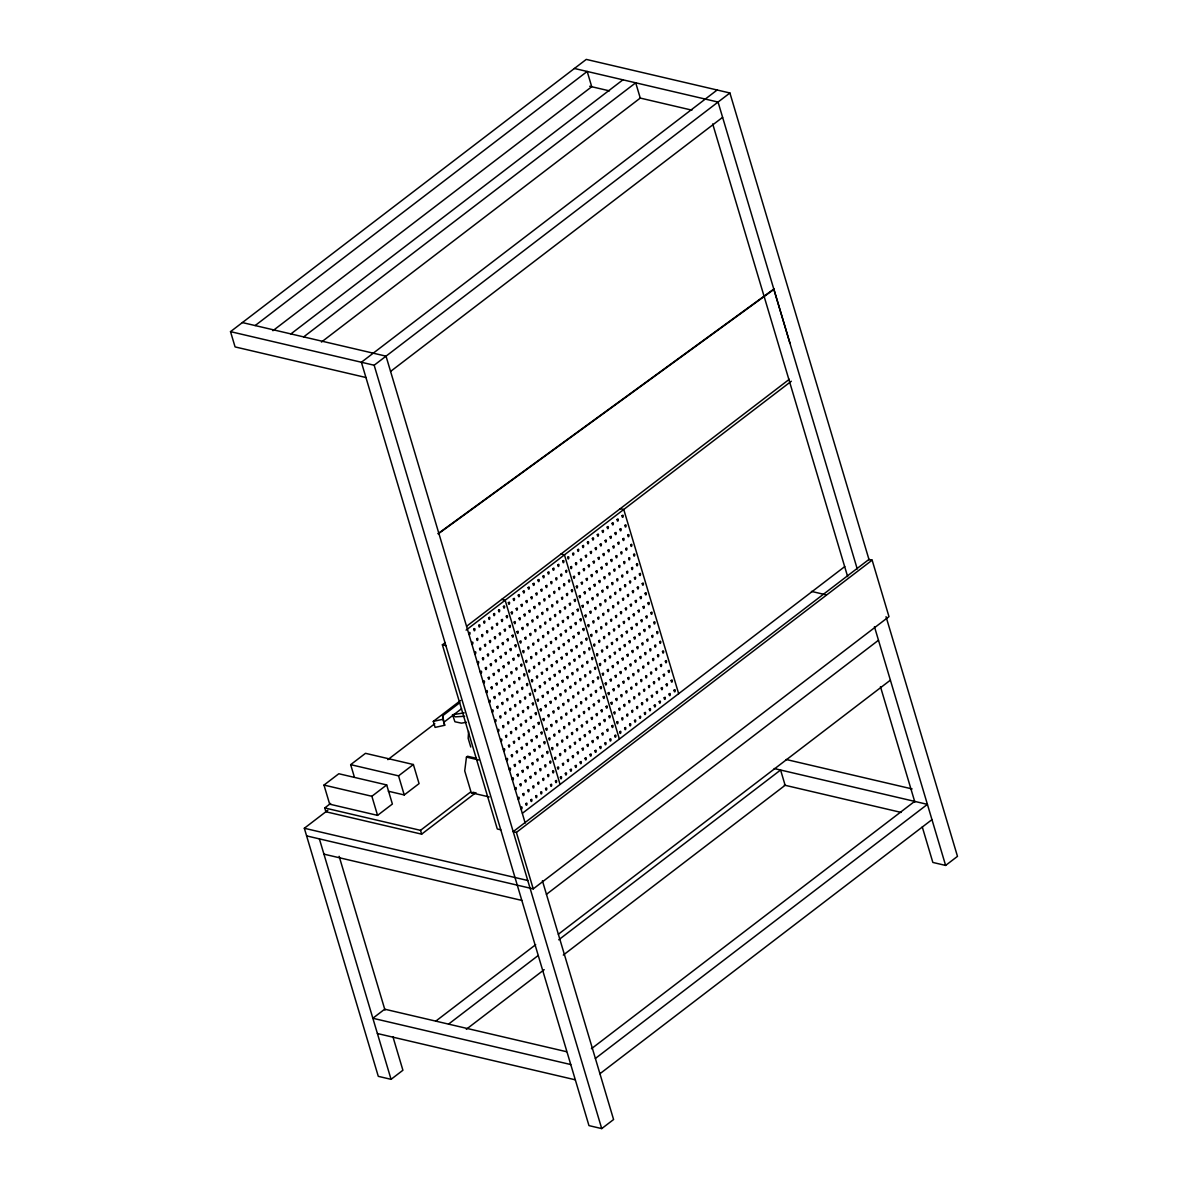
<?xml version="1.0" encoding="UTF-8"?>
<svg xmlns="http://www.w3.org/2000/svg" width="1188" height="1188" viewBox="0 0 1188 1188"><rect width="100%" height="100%" fill="white"/><g stroke="black" fill="none" stroke-linecap="round" stroke-linejoin="round"><path stroke-width="1.5" d="M468.621 731.452L468.161 738.312L470.76 747.044M476.403 758.315L467.567 756.251L466.453 757.098L464.731 770.908L471.25 792.752L489.189 796.94M365.949 377.517L235.076 346.911L230.517 331.645L586.278 59.4L729.907 92.991L869.096 559.89M255.153 325.557L587.184 71.458L591.728 86.724L272.913 330.709M290.897 333.917L622.928 79.819M303.668 336.902L635.699 82.804L640.258 98.069L321.443 342.055M717.136 90.006L361.39 362.251L588.966 1125.615L601.722 1128.6L613.587 1119.527L542.411 880.768M230.517 331.645L374.161 365.236L729.907 92.991M390.57 371.428L722.601 117.33M500.772 829.818L497.297 829.001L442.382 644.802L445.277 642.589M466.973 625.987L789.307 379.299M466.112 630.115L791.327 381.244M323.982 785.075L338.818 773.744L386.694 784.941L392.382 804.024L377.561 815.369L329.685 804.172L323.982 785.075L371.874 796.272L386.694 784.941M354.291 776.804L350.668 764.656L365.488 753.326L413.379 764.523L419.067 783.605L404.247 794.95L388.283 791.208M459.741 702.732L442.619 715.829L444.683 725.289L435.09 727.398L433.308 721.398L460.632 700.475M475.943 792.589L421.651 834.154L325.883 811.76L324.755 807.944L330.62 803.444M387.852 759.652L434.823 723.7M392.901 1036.664L402.91 1070.254L391.06 1079.328L378.289 1076.343L304.336 828.259L327.843 810.246M444.416 721.829L461.523 708.746M350.668 764.656L398.544 775.853L413.379 764.523M324.755 807.944L420.507 830.338L470.403 792.144M471.25 792.752L473.923 792.262M522.468 813.216L844.772 566.572M872.14 560.157L868.963 559.414L513.201 831.645L516.394 832.402L872.14 560.157L888.98 616.646L533.234 888.891L306.608 835.892M546.45 894.326L878.481 640.243M435.788 1021.131L535.684 944.683M558.36 934.243L890.391 680.16M448.544 1024.115L538.164 955.538M558.731 939.797L780.59 770.017L785.134 785.283L563.29 955.063M466.32 1029.268L544.193 969.675M591.431 1048.722L914.641 801.38M595.381 1058.463L927.412 804.365L774.205 768.532M599.94 1073.729L931.971 819.631M922.274 826.937L932.847 862.443L945.618 865.428L957.483 856.355L886.04 616.691M438.001 533.65L773.804 289.085L789.99 343.377M438.387 533.754L774.205 289.189M466.468 722.289L461.434 723.15L454.915 721.755L452.539 714.745L464.196 712.874M433.308 721.398L442.886 719.275L442.619 715.829M464.671 716.275L455.256 716.839L452.539 714.745M574.413 68.473L718.057 102.064L857.246 568.963M589.723 86.264L609.444 90.867M639.916 97.995L691.906 110.157M242.382 322.572L386.026 356.162L525.2 823.061M620.255 508.672L623.745 509.489L678.66 693.688M811.449 591.401L825.853 594.772M560.959 554.054L564.449 554.87L619.364 739.07M501.678 599.42L505.152 600.237L560.068 784.436M442.382 644.802L445.871 645.604M786.174 759.488L912.117 788.936M784.258 785.09L901.202 812.429M466.453 757.098L478.764 759.978M304.336 828.259L527.769 880.501M323.923 854.142L521.829 900.415M566.424 1051.677L384.704 1009.191L372.854 1018.265L570.76 1064.552M377.398 1033.53L575.304 1079.818M874.442 626.67L945.618 865.428M712.696 123.938L847.653 576.626M880.457 686.694L914.864 802.093M516.394 832.402L533.234 888.891M374.161 365.236L601.722 1128.6M442.886 719.275L444.683 725.289M420.507 830.338L421.651 834.154M398.544 775.853L404.247 794.95M371.874 796.272L377.561 815.369M339.144 856.325L385.001 1010.142M319.379 838.877L391.06 1079.328M468.859 632.922C469.483 637.808 471.191 630.397 468.859 632.922M471.74 642.619C472.364 647.49 474.086 640.094 471.74 642.619M473.789 629.135C474.413 634.021 476.136 626.625 473.789 629.135M474.636 652.316C475.259 657.187 476.967 649.791 474.636 652.316M476.685 638.832C477.309 643.718 479.031 636.322 476.685 638.832M478.734 625.363C479.358 630.234 481.081 622.839 478.734 625.363M477.517 661.998C478.155 666.884 479.863 659.489 477.517 661.998M479.581 648.529C480.204 653.415 481.912 646.005 479.581 648.529M481.63 635.045C482.254 639.931 483.962 632.536 481.63 635.045M483.679 621.576C484.303 626.462 486.011 619.052 483.679 621.576M480.412 671.695C481.036 676.581 482.759 669.186 480.412 671.695M482.462 658.226C483.085 663.112 484.808 655.702 482.462 658.226M484.511 644.742C485.135 649.628 486.857 642.233 484.511 644.742M486.56 631.274C487.199 636.159 488.907 628.749 486.56 631.274M483.308 681.392C483.932 686.278 485.64 678.883 483.308 681.392M488.624 617.79C489.248 622.675 490.956 615.28 488.624 617.79M485.357 667.923C485.981 672.794 487.689 665.399 485.357 667.923M487.407 654.44C488.03 659.325 489.753 651.93 487.407 654.44M489.456 640.971C490.08 645.841 491.802 638.446 489.456 640.971M486.189 691.089C486.813 695.975 488.535 688.565 486.189 691.089M491.505 627.487C492.129 632.372 493.852 624.977 491.505 627.487M488.238 677.606C488.877 682.491 490.585 675.096 488.238 677.606M493.555 614.018C494.178 618.903 495.901 611.493 493.555 614.018M490.302 664.137C490.926 669.022 492.634 661.612 490.302 664.137M492.352 650.668C492.975 655.538 494.683 648.143 492.352 650.668M489.085 700.786C489.708 705.672 491.431 698.262 489.085 700.786M494.401 637.184C495.025 642.069 496.733 634.674 494.401 637.184M491.134 687.303C491.758 692.188 493.48 684.793 491.134 687.303M496.45 623.715C497.074 628.586 498.782 621.19 496.45 623.715M493.183 673.834C493.807 678.719 495.53 671.309 493.183 673.834M498.5 610.231C499.123 615.117 500.846 607.721 498.5 610.231M495.233 660.35C495.856 665.235 497.579 657.84 495.233 660.35M491.981 710.483C492.604 715.354 494.312 707.959 491.981 710.483M497.282 646.881C497.906 651.767 499.628 644.356 497.282 646.881M494.03 697C494.654 701.885 496.361 694.49 494.03 697M499.331 633.397C499.97 638.283 501.678 630.887 499.331 633.397M496.079 683.531C496.703 688.401 498.411 681.006 496.079 683.531M501.395 619.928C502.019 624.814 503.727 617.404 501.395 619.928M498.128 670.047C498.752 674.933 500.475 667.537 498.128 670.047M494.861 720.166C495.485 725.051 497.208 717.656 494.861 720.166M503.445 606.459C504.068 611.33 505.776 603.935 503.445 606.459M500.178 656.578C500.801 661.464 502.524 654.053 500.178 656.578M496.911 706.697C497.534 711.582 499.257 704.172 496.911 706.697M502.227 643.094C502.851 647.98 504.573 640.584 502.227 643.094M498.96 693.228C499.599 698.099 501.306 690.703 498.96 693.228M504.276 629.625C504.9 634.511 506.623 627.101 504.276 629.625M501.024 679.744C501.648 684.63 503.356 677.234 501.024 679.744M497.757 729.863C498.381 734.748 500.089 727.353 497.757 729.863M506.326 616.141C506.905 621.012 508.746 613.661 506.326 616.141M503.073 666.275C503.697 671.146 505.405 663.75 503.073 666.275M499.806 716.394C500.43 721.279 502.153 713.869 499.806 716.394M508.375 602.672C508.939 607.514 510.825 600.222 508.375 602.672M505.123 652.791C505.746 657.677 507.454 650.282 505.123 652.791M501.856 702.91C502.479 707.796 504.202 700.4 501.856 702.91M507.172 639.322C507.796 644.193 509.504 636.798 507.172 639.322M503.905 689.441C504.529 694.327 506.251 686.916 503.905 689.441M500.638 739.56C501.277 744.445 502.984 737.05 500.638 739.56M509.221 625.838C509.845 630.724 511.568 623.329 509.221 625.838M505.954 675.957C506.578 680.843 508.301 673.447 505.954 675.957M502.702 726.091C503.326 730.962 505.034 723.566 502.702 726.091M511.271 612.369C511.894 617.24 513.617 609.845 511.271 612.369M508.004 662.488C508.568 667.329 510.454 660.038 508.004 662.488M504.752 712.607C505.375 717.493 507.083 710.097 504.752 712.607M513.32 598.886C513.944 603.771 515.666 596.376 513.32 598.886M510.053 649.019C510.692 653.89 512.399 646.495 510.053 649.019M506.801 699.138C507.425 704.024 509.132 696.614 506.801 699.138M503.534 749.257C504.158 754.142 505.88 746.732 503.534 749.257M512.117 635.535C512.741 640.421 514.449 633.026 512.117 635.535M508.85 685.654C509.474 690.54 511.182 683.145 508.85 685.654M505.583 735.788C506.207 740.659 507.929 733.263 505.583 735.788M514.166 622.067C514.79 626.937 516.498 619.542 514.166 622.067M510.899 672.185C511.523 677.071 513.246 669.661 510.899 672.185M507.632 722.304C508.182 727.145 510.083 719.854 507.632 722.304M516.216 608.583C516.839 613.468 518.547 606.073 516.216 608.583M512.949 658.701C513.572 663.587 515.295 656.192 512.949 658.701M509.682 708.835C510.305 713.706 512.028 706.311 509.682 708.835M506.43 758.954C507.053 763.839 508.761 756.429 506.43 758.954M518.265 595.114C518.889 599.985 520.596 592.589 518.265 595.114M514.998 645.233C515.622 650.118 517.344 642.708 514.998 645.233M511.731 695.351C512.37 700.237 514.077 692.842 511.731 695.351M508.479 745.47C509.103 750.356 510.81 742.96 508.479 745.47M517.047 631.749C517.671 636.634 519.394 629.239 517.047 631.749M513.795 681.882C514.419 686.753 516.127 679.358 513.795 681.882M510.528 732.001C511.152 736.887 512.874 729.477 510.528 732.001M519.097 618.28C519.72 623.165 521.443 615.755 519.097 618.28M515.844 668.399C516.468 673.284 518.176 665.889 515.844 668.399M512.577 718.517C513.201 723.403 514.924 716.008 512.577 718.517M509.31 768.651C509.86 773.492 511.761 766.186 509.31 768.651M521.146 604.811C521.784 609.682 523.492 602.286 521.146 604.811M517.894 654.93C518.517 659.8 520.225 652.405 517.894 654.93M514.627 705.048C515.25 709.934 516.973 702.524 514.627 705.048M511.36 755.167C511.998 760.053 513.706 752.657 511.36 755.167M523.21 591.327C523.834 596.213 525.542 588.817 523.21 591.327M519.943 641.446C520.567 646.331 522.289 638.936 519.943 641.446M516.676 691.579C517.3 696.45 519.022 689.055 516.676 691.579M513.424 741.698C514.048 746.584 515.755 739.174 513.424 741.698M521.992 627.977C522.616 632.862 524.339 625.452 521.992 627.977M518.725 678.096C519.349 682.981 521.072 675.586 518.725 678.096M515.473 728.214C516.097 733.1 517.805 725.705 515.473 728.214M512.206 778.348C512.83 783.219 514.553 775.823 512.206 778.348M524.042 614.493C524.665 619.379 526.388 611.983 524.042 614.493M520.775 664.627C521.413 669.497 523.121 662.102 520.775 664.627M517.523 714.745C518.146 719.631 519.854 712.221 517.523 714.745M514.256 764.864C514.879 769.75 516.602 762.354 514.256 764.864M526.091 601.024C526.715 605.91 528.437 598.5 526.091 601.024M522.839 651.143C523.463 656.028 525.17 648.633 522.839 651.143M519.572 701.262C520.196 706.147 521.903 698.752 519.572 701.262M516.305 751.395C516.929 756.266 518.651 748.871 516.305 751.395M528.14 587.54C528.764 592.426 530.487 585.031 528.14 587.54M524.888 637.674C525.452 642.53 527.309 635.179 524.888 637.674M521.621 687.793C522.245 692.678 523.967 685.268 521.621 687.793M518.354 737.911C518.978 742.797 520.7 735.402 518.354 737.911M515.102 788.03C515.726 792.916 517.433 785.52 515.102 788.03M526.937 624.19C527.561 629.076 529.269 621.68 526.937 624.19M523.67 674.309C524.294 679.194 526.017 671.799 523.67 674.309M520.403 724.442C521.027 729.313 522.75 721.918 520.403 724.442M517.151 774.561C517.775 779.447 519.483 772.037 517.151 774.561M528.987 610.721C529.536 615.562 531.437 608.256 528.987 610.721M525.72 660.84C526.343 665.726 528.066 658.315 525.72 660.84M522.453 710.959C523.091 715.844 524.799 708.449 522.453 710.959M519.201 761.077C519.824 765.963 521.532 758.568 519.201 761.077M531.036 597.237C531.66 602.123 533.382 594.728 531.036 597.237M527.769 647.371C528.393 652.242 530.115 644.846 527.769 647.371M524.517 697.49C525.141 702.36 526.848 694.965 524.517 697.49M521.25 747.608C521.874 752.494 523.581 745.084 521.25 747.608M533.085 583.768C533.709 588.654 535.432 581.244 533.085 583.768M517.983 797.727C518.607 802.613 520.329 795.218 517.983 797.727M529.818 633.887C530.442 638.773 532.165 631.377 529.818 633.887M526.566 684.006C527.19 688.892 528.898 681.496 526.566 684.006M523.299 734.139C523.923 739.01 525.645 731.615 523.299 734.139M520.032 784.258C520.656 789.144 522.378 781.734 520.032 784.258M531.868 620.418C532.506 625.289 534.214 617.894 531.868 620.418M528.615 670.537C529.239 675.423 530.947 668.012 528.615 670.537M525.348 720.656C525.972 725.541 527.695 718.146 525.348 720.656M522.081 770.774C522.705 775.66 524.428 768.265 522.081 770.774M533.932 606.934C534.555 611.82 536.263 604.425 533.932 606.934M530.665 657.053C531.214 661.909 533.115 654.603 530.665 657.053M527.398 707.187C528.021 712.058 529.744 704.662 527.398 707.187M524.131 757.305C524.769 762.191 526.477 754.781 524.131 757.305M535.981 593.465C536.605 598.336 538.312 590.941 535.981 593.465M520.879 807.424C521.502 812.31 523.21 804.915 520.879 807.424M532.714 643.584C533.308 648.425 535.105 641.149 532.714 643.584M529.447 693.703C530.071 698.589 531.793 691.193 529.447 693.703M526.195 743.822C526.819 748.707 528.526 741.312 526.195 743.822M522.928 793.955C523.552 798.826 525.274 791.431 522.928 793.955M538.03 579.982C538.654 584.867 540.362 577.472 538.03 579.982M534.763 630.1C535.387 634.986 537.11 627.591 534.763 630.1M531.496 680.234C532.12 685.105 533.843 677.709 531.496 680.234M528.244 730.353C528.868 735.238 530.576 727.828 528.244 730.353M524.977 780.471C525.601 785.357 527.324 777.962 524.977 780.471M536.813 616.631C537.436 621.517 539.159 614.107 536.813 616.631M533.546 666.75C534.184 671.636 535.892 664.241 533.546 666.75M530.294 716.869C530.843 721.725 532.744 714.419 530.294 716.869M527.027 767.003C527.65 771.873 529.373 764.478 527.027 767.003M538.862 603.148C539.486 608.033 541.208 600.638 538.862 603.148M535.61 653.281C536.234 658.152 537.941 650.757 535.61 653.281M532.343 703.4C532.966 708.286 534.689 700.875 532.343 703.4M529.076 753.519C529.7 758.404 531.422 751.009 529.076 753.519M540.911 589.679C541.55 594.564 543.258 587.154 540.911 589.679M525.824 803.637C526.447 808.523 528.155 801.128 525.824 803.637M537.659 639.797C538.283 644.683 539.991 637.288 537.659 639.797M534.392 689.916C535.016 694.802 536.738 687.407 534.392 689.916M531.125 740.05C531.749 744.921 533.471 737.525 531.125 740.05M542.961 576.21C543.599 581.081 545.307 573.685 542.961 576.21M527.873 790.169C528.422 795.01 530.308 787.718 527.873 790.169M539.708 626.328C540.332 631.214 542.04 623.804 539.708 626.328M536.441 676.447C537.065 681.333 538.788 673.923 536.441 676.447M533.174 726.566C533.813 731.452 535.521 724.056 533.174 726.566M529.922 776.7C530.472 781.541 532.373 774.234 529.922 776.7M541.758 612.845C542.381 617.73 544.104 610.335 541.758 612.845M538.491 662.978C539.114 667.849 540.837 660.454 538.491 662.978M535.239 713.097C535.862 717.983 537.57 710.572 535.239 713.097M531.972 763.216C532.595 768.101 534.303 760.706 531.972 763.216M543.807 599.376C544.431 604.261 546.153 596.851 543.807 599.376M540.54 649.494C541.164 654.38 542.886 646.985 540.54 649.494M537.288 699.613C537.912 704.499 539.619 697.104 537.288 699.613M534.021 749.747C534.645 754.618 536.367 747.222 534.021 749.747M545.856 585.892C546.48 590.778 548.203 583.382 545.856 585.892M530.754 799.866C531.378 804.751 533.1 797.341 530.754 799.866M542.589 636.026C543.228 640.896 544.936 633.501 542.589 636.026M539.337 686.144C539.961 691.03 541.669 683.62 539.337 686.144M536.07 736.263C536.694 741.149 538.416 733.753 536.07 736.263M547.906 572.423C548.529 577.309 550.252 569.898 547.906 572.423M532.803 786.382C533.427 791.267 535.149 783.872 532.803 786.382M544.653 622.542C545.277 627.427 546.985 620.032 544.653 622.542M541.386 672.66C542.01 677.546 543.718 670.151 541.386 672.66M538.119 722.794C538.743 727.665 540.466 720.27 538.119 722.794M534.852 772.913C535.491 777.798 537.199 770.388 534.852 772.913M546.703 609.073C547.326 613.944 549.034 606.548 546.703 609.073M543.436 659.192C544.059 664.077 545.782 656.667 543.436 659.192M540.169 709.31C540.792 714.196 542.515 706.801 540.169 709.31M536.917 759.429C537.54 764.315 539.248 756.919 536.917 759.429M548.752 595.589C549.376 600.475 551.084 593.079 548.752 595.589M545.485 645.708C546.109 650.593 547.831 643.198 545.485 645.708M542.218 695.841C542.842 700.712 544.564 693.317 542.218 695.841M538.966 745.96C539.59 750.846 541.297 743.436 538.966 745.96M535.699 796.079C536.323 800.964 538.045 793.569 535.699 796.079M550.801 582.12C551.425 587.006 553.133 579.596 550.801 582.12M547.534 632.239C548.158 637.124 549.881 629.714 547.534 632.239M544.267 682.358C544.906 687.243 546.614 679.848 544.267 682.358M541.015 732.476C541.639 737.362 543.347 729.967 541.015 732.476M552.851 568.636C553.474 573.522 555.197 566.127 552.851 568.636M537.748 782.61C538.372 787.481 540.095 780.085 537.748 782.61M549.584 618.77C550.207 623.641 551.93 616.245 549.584 618.77M546.332 668.889C546.955 673.774 548.663 666.364 546.332 668.889M543.065 719.007C543.688 723.893 545.396 716.483 543.065 719.007M539.798 769.126C540.421 774.012 542.144 766.616 539.798 769.126M551.633 605.286C552.197 610.127 554.083 602.836 551.633 605.286M548.381 655.405C549.005 660.29 550.712 652.895 548.381 655.405M545.114 705.538C545.738 710.409 547.46 703.014 545.114 705.538M541.847 755.657C542.471 760.543 544.193 753.133 541.847 755.657M553.682 591.817C554.321 596.688 556.029 589.293 553.682 591.817M550.43 641.936C551.054 646.821 552.762 639.411 550.43 641.936M547.163 692.055C547.727 696.925 549.584 689.56 547.163 692.055M543.896 742.173C544.52 747.059 546.242 739.664 543.896 742.173M555.746 578.333C556.37 583.219 558.078 575.824 555.746 578.333M540.644 792.307C541.208 797.163 543.065 789.812 540.644 792.307M552.479 628.452C553.103 633.338 554.826 625.942 552.479 628.452M549.212 678.586C549.762 683.427 551.663 676.121 549.212 678.586M545.945 728.704C546.584 733.59 548.292 726.18 545.945 728.704M557.796 564.864C558.419 569.735 560.127 562.34 557.796 564.864M542.693 778.823C543.317 783.709 545.025 776.313 542.693 778.823M554.529 614.983C555.152 619.869 556.875 612.459 554.529 614.983M551.262 665.102C551.811 669.943 553.712 662.652 551.262 665.102M548.01 715.221C548.633 720.106 550.341 712.711 548.01 715.221M544.743 765.354C545.366 770.225 547.089 762.83 544.743 765.354M556.578 601.499C557.202 606.385 558.924 598.99 556.578 601.499M553.311 651.633C553.95 656.504 555.657 649.108 553.311 651.633M550.059 701.752C550.683 706.637 552.39 699.227 550.059 701.752M546.792 751.87C547.416 756.756 549.138 749.361 546.792 751.87M558.627 588.03C559.251 592.916 560.974 585.506 558.627 588.03M555.36 638.149C555.999 643.035 557.707 635.639 555.36 638.149M552.108 688.268C552.732 693.153 554.44 685.758 552.108 688.268M548.841 738.401C549.391 743.243 551.291 735.936 548.841 738.401M560.677 574.561C561.3 579.432 563.023 572.037 560.677 574.561M545.574 788.52C546.213 793.406 547.92 785.996 545.574 788.52M557.424 624.68C558.048 629.566 559.756 622.156 557.424 624.68M554.157 674.799C554.781 679.685 556.504 672.274 554.157 674.799M550.89 724.918C551.514 729.803 553.237 722.408 550.89 724.918M547.638 775.036C548.262 779.922 549.97 772.527 547.638 775.036M562.726 561.078C563.364 565.963 565.072 558.568 562.726 561.078M559.474 611.196C560.097 616.082 561.805 608.687 559.474 611.196M556.207 661.33C556.83 666.201 558.553 658.805 556.207 661.33M552.94 711.449C553.563 716.334 555.286 708.924 552.94 711.449M549.688 761.567C550.311 766.453 552.019 759.043 549.688 761.567M561.523 597.727C562.147 602.613 563.855 595.203 561.523 597.727M558.256 647.846C558.88 652.732 560.602 645.336 558.256 647.846M554.989 697.965C555.628 702.851 557.335 695.455 554.989 697.965M551.737 748.098C552.361 752.969 554.068 745.574 551.737 748.098M563.572 584.244C564.196 589.129 565.919 581.734 563.572 584.244M560.305 634.377C560.929 639.248 562.652 631.853 560.305 634.377M557.053 684.496C557.677 689.382 559.385 681.971 557.053 684.496M553.786 734.615C554.41 739.5 556.118 732.105 553.786 734.615M565.622 570.775C566.245 575.66 567.968 568.25 565.622 570.775M550.519 784.733C551.143 789.619 552.865 782.224 550.519 784.733M562.355 620.893C562.978 625.779 564.701 618.384 562.355 620.893M559.103 671.012C559.726 675.898 561.434 668.502 559.103 671.012M555.836 721.146C556.459 726.017 558.182 718.621 555.836 721.146M567.671 557.291C568.295 562.176 570.017 554.781 567.671 557.291M552.569 771.264C553.192 776.15 554.915 768.74 552.569 771.264M564.404 607.424C564.983 612.28 566.839 604.93 564.404 607.424M561.152 657.543C561.776 662.429 563.483 655.019 561.152 657.543M557.885 707.662C558.509 712.548 560.231 705.152 557.885 707.662M554.618 757.781C555.241 762.666 556.964 755.271 554.618 757.781M566.468 593.941C567.092 598.826 568.8 591.431 566.468 593.941M563.201 644.059C563.825 648.945 565.533 641.55 563.201 644.059M559.934 694.193C560.558 699.064 562.28 691.668 559.934 694.193M556.667 744.312C557.306 749.197 559.013 741.787 556.667 744.312M568.517 580.472C569.141 585.342 570.849 577.947 568.517 580.472M565.25 630.59C565.874 635.476 567.597 628.066 565.25 630.59M561.983 680.709C562.607 685.595 564.33 678.2 561.983 680.709M558.731 730.828C559.355 735.714 561.063 728.318 558.731 730.828M570.567 566.988C571.19 571.874 572.898 564.478 570.567 566.988M555.464 780.962C556.088 785.832 557.796 778.437 555.464 780.962M567.3 617.121C567.923 621.992 569.646 614.597 567.3 617.121M564.033 667.24C564.656 672.111 566.379 664.716 564.033 667.24M560.781 717.359C561.404 722.245 563.112 714.834 560.781 717.359M572.616 553.519C573.165 558.36 575.066 551.054 572.616 553.519M557.514 767.478C558.137 772.363 559.86 764.968 557.514 767.478M569.349 603.638C569.973 608.523 571.695 601.128 569.349 603.638M566.082 653.756C566.721 658.642 568.428 651.247 566.082 653.756M562.83 703.89C563.454 708.761 565.161 701.366 562.83 703.89M559.563 754.009C560.187 758.894 561.909 751.484 559.563 754.009M571.398 590.169C572.022 595.039 573.745 587.644 571.398 590.169M568.146 640.287C568.77 645.173 570.478 637.763 568.146 640.287M564.879 690.406C565.503 695.292 567.211 687.897 564.879 690.406M561.612 740.525C562.236 745.411 563.958 738.015 561.612 740.525M573.448 576.685C574.071 581.571 575.794 574.175 573.448 576.685M570.195 626.804C570.745 631.66 572.646 624.353 570.195 626.804M566.928 676.937C567.552 681.808 569.275 674.413 566.928 676.937M563.661 727.056C564.285 731.942 566.008 724.532 563.661 727.056M575.497 563.216C576.135 568.087 577.843 560.691 575.497 563.216M560.409 777.175C561.033 782.06 562.741 774.665 560.409 777.175M572.245 613.335C572.794 618.176 574.695 610.87 572.245 613.335M568.978 663.453C569.601 668.339 571.324 660.944 568.978 663.453M565.711 713.572C566.334 718.458 568.057 711.063 565.711 713.572M577.561 549.732C578.185 554.618 579.893 547.223 577.561 549.732M562.459 763.706C563.082 768.577 564.79 761.181 562.459 763.706M574.294 599.851C574.918 604.737 576.64 597.341 574.294 599.851M571.027 649.985C571.651 654.855 573.373 647.46 571.027 649.985M567.76 700.103C568.399 704.989 570.106 697.579 567.76 700.103M564.508 750.222C565.132 755.108 566.839 747.712 564.508 750.222M576.343 586.382C576.967 591.268 578.69 583.857 576.343 586.382M573.076 636.501C573.7 641.386 575.423 633.991 573.076 636.501M569.824 686.619C570.374 691.475 572.26 684.169 569.824 686.619M566.557 736.753C567.181 741.624 568.904 734.229 566.557 736.753M578.393 572.898C579.016 577.784 580.739 570.389 578.393 572.898M575.126 623.032C575.764 627.903 577.472 620.507 575.126 623.032M571.874 673.151C572.497 678.036 574.205 670.626 571.874 673.151M568.606 723.269C569.23 728.155 570.953 720.76 568.606 723.269M565.34 773.388C565.963 778.274 567.686 770.878 565.34 773.388M580.442 559.429C581.066 564.315 582.788 556.905 580.442 559.429M577.19 609.548C577.814 614.434 579.521 607.038 577.19 609.548M573.923 659.682C574.547 664.552 576.254 657.157 573.923 659.682M570.656 709.8C571.279 714.671 573.002 707.276 570.656 709.8M582.491 545.96C583.115 550.831 584.838 543.436 582.491 545.96M567.389 759.919C568.027 764.805 569.735 757.395 567.389 759.919M579.239 596.079C579.863 600.965 581.571 593.555 579.239 596.079M575.972 646.198C576.596 651.083 578.318 643.688 575.972 646.198M572.705 696.317C573.329 701.202 575.051 693.807 572.705 696.317M569.453 746.45C570.077 751.321 571.784 743.926 569.453 746.45M581.288 582.595C581.912 587.481 583.62 580.086 581.288 582.595M578.021 632.729C578.645 637.6 580.368 630.204 578.021 632.729M574.754 682.848C575.378 687.733 577.101 680.323 574.754 682.848M571.502 732.966C572.126 737.852 573.834 730.457 571.502 732.966M583.338 569.126C583.961 574.012 585.669 566.602 583.338 569.126M580.071 619.245C580.694 624.131 582.417 616.735 580.071 619.245M576.804 669.364C577.442 674.249 579.15 666.854 576.804 669.364M573.552 719.497C574.175 724.368 575.883 716.973 573.552 719.497M585.387 555.642C586.011 560.528 587.733 553.133 585.387 555.642M570.285 769.616C570.908 774.502 572.631 767.092 570.285 769.616M582.12 605.776C582.744 610.647 584.466 603.252 582.12 605.776M578.868 655.895C579.492 660.78 581.199 653.37 578.868 655.895M575.601 706.014C576.225 710.899 577.932 703.504 575.601 706.014M587.436 542.174C588.06 547.059 589.783 539.649 587.436 542.174M572.334 756.132C572.958 761.018 574.68 753.623 572.334 756.132M584.169 592.292C584.793 597.178 586.516 589.783 584.169 592.292M580.917 642.411C581.541 647.297 583.249 639.901 580.917 642.411M577.65 692.545C578.274 697.415 579.996 690.02 577.65 692.545M574.383 742.663C575.007 747.549 576.729 740.139 574.383 742.663M586.219 578.823C586.857 583.694 588.565 576.299 586.219 578.823M582.966 628.942C583.531 633.813 585.387 626.447 582.966 628.942M579.699 679.061C580.323 683.946 582.046 676.551 579.699 679.061M576.432 729.18C577.056 734.065 578.779 726.67 576.432 729.18M588.283 565.34C588.906 570.225 590.614 562.83 588.283 565.34M585.016 615.458C585.639 620.344 587.347 612.949 585.016 615.458M581.749 665.592C582.372 670.463 584.095 663.067 581.749 665.592M578.482 715.711C579.12 720.596 580.828 713.186 578.482 715.711M590.332 551.871C590.956 556.756 592.664 549.346 590.332 551.871M575.23 765.829C575.853 770.715 577.561 763.32 575.23 765.829M587.065 601.989C587.689 606.875 589.411 599.465 587.065 601.989M583.798 652.108C584.422 656.994 586.144 649.598 583.798 652.108M580.546 702.242C581.17 707.112 582.877 699.717 580.546 702.242M577.279 752.36C577.903 757.231 579.61 749.836 577.279 752.36M592.381 538.387C593.005 543.272 594.713 535.877 592.381 538.387M589.114 588.52C589.738 593.391 591.461 585.996 589.114 588.52M585.847 638.639C586.471 643.525 588.194 636.115 585.847 638.639M582.595 688.758C583.219 693.644 584.927 686.248 582.595 688.758M579.328 738.877C579.952 743.762 581.674 736.367 579.328 738.877M591.164 575.037C591.713 579.878 593.614 572.586 591.164 575.037M587.897 625.155C588.535 630.041 590.243 622.646 587.897 625.155M584.644 675.289C585.268 680.16 586.976 672.764 584.644 675.289M581.378 725.408C582.001 730.293 583.724 722.883 581.378 725.408M593.213 561.568C593.837 566.438 595.559 559.043 593.213 561.568M589.961 611.686C590.585 616.572 592.292 609.162 589.961 611.686M586.694 661.805C587.258 666.676 589.114 659.31 586.694 661.805M583.427 711.924C584.051 716.81 585.773 709.414 583.427 711.924M595.262 548.084C595.886 552.969 597.609 545.574 595.262 548.084M580.16 762.057C580.798 766.928 582.506 759.533 580.16 762.057M592.01 598.203C592.634 603.088 594.342 595.693 592.01 598.203M588.743 648.336C589.367 653.207 591.089 645.812 588.743 648.336M585.476 698.455C586.1 703.341 587.822 695.93 585.476 698.455M597.312 534.615C597.95 539.486 599.658 532.09 597.312 534.615M582.224 748.574C582.848 753.459 584.555 746.064 582.224 748.574M594.059 584.734C594.683 589.619 596.391 582.209 594.059 584.734M590.792 634.852C591.342 639.693 593.243 632.402 590.792 634.852M587.525 684.971C588.164 689.857 589.872 682.461 587.525 684.971M584.273 735.105C584.897 739.976 586.605 732.58 584.273 735.105M596.109 571.25C596.732 576.135 598.455 568.74 596.109 571.25M592.842 621.383C593.465 626.254 595.188 618.859 592.842 621.383M589.59 671.502C590.213 676.388 591.921 668.978 589.59 671.502M586.323 721.621C586.946 726.507 588.654 719.111 586.323 721.621M598.158 557.781C598.782 562.667 600.504 555.256 598.158 557.781M594.891 607.9C595.515 612.785 597.237 605.39 594.891 607.9M591.639 658.018C592.263 662.904 593.97 655.509 591.639 658.018M588.372 708.152C588.996 713.023 590.718 705.627 588.372 708.152M600.207 544.312C600.831 549.183 602.554 541.787 600.207 544.312M585.105 758.271C585.729 763.156 587.451 755.746 585.105 758.271M596.94 594.431C597.579 599.316 599.287 591.906 596.94 594.431M593.688 644.549C594.312 649.435 596.02 642.025 593.688 644.549M590.421 694.668C591.045 699.554 592.767 692.159 590.421 694.668M602.257 530.828C602.88 535.714 604.603 528.318 602.257 530.828M587.154 744.787C587.778 749.673 589.5 742.277 587.154 744.787M599.004 580.947C599.628 585.832 601.336 578.437 599.004 580.947M595.737 631.08C596.361 635.951 598.069 628.556 595.737 631.08M592.47 681.199C593.02 686.04 594.921 678.734 592.47 681.199M589.203 731.318C589.842 736.204 591.55 728.793 589.203 731.318M601.054 567.478C601.677 572.364 603.385 564.953 601.054 567.478M597.787 617.597C598.41 622.482 600.133 615.087 597.787 617.597M594.52 667.715C595.114 672.557 596.911 665.28 594.52 667.715M591.268 717.849C591.891 722.72 593.599 715.325 591.268 717.849M603.103 553.994C603.727 558.88 605.435 551.484 603.103 553.994M599.836 604.128C600.46 608.999 602.182 601.603 599.836 604.128M596.569 654.246C597.193 659.132 598.915 651.722 596.569 654.246M593.317 704.365C593.941 709.251 595.648 701.856 593.317 704.365M590.05 754.484C590.674 759.37 592.396 751.974 590.05 754.484M605.152 540.525C605.776 545.411 607.484 538.001 605.152 540.525M601.885 590.644C602.509 595.53 604.232 588.134 601.885 590.644M598.618 640.763C599.257 645.648 600.965 638.253 598.618 640.763M595.366 690.896C595.99 695.767 597.698 688.372 595.366 690.896M607.202 527.041C607.825 531.927 609.548 524.532 607.202 527.041M592.099 741.015C592.649 745.856 594.549 738.55 592.099 741.015M603.935 577.175C604.558 582.046 606.281 574.65 603.935 577.175M600.683 627.294C601.306 632.179 603.014 624.769 600.683 627.294M597.416 677.412C598.039 682.298 599.747 674.903 597.416 677.412M594.149 727.531C594.772 732.417 596.495 725.022 594.149 727.531M605.984 563.691C606.608 568.577 608.33 561.182 605.984 563.691M602.732 613.81C603.356 618.696 605.063 611.3 602.732 613.81M599.465 663.944C600.089 668.814 601.811 661.419 599.465 663.944M596.198 714.062C596.822 718.948 598.544 711.538 596.198 714.062M608.033 550.222C608.672 555.093 610.38 547.698 608.033 550.222M604.781 600.341C605.405 605.227 607.113 597.816 604.781 600.341M601.514 650.46C602.138 655.345 603.86 647.95 601.514 650.46M598.247 700.578C598.871 705.464 600.593 698.069 598.247 700.578M610.097 536.738C610.721 541.624 612.429 534.229 610.097 536.738M594.995 750.712C595.619 755.583 597.326 748.188 594.995 750.712M606.83 586.872C607.454 591.743 609.162 584.348 606.83 586.872M603.563 636.991C604.187 641.876 605.91 634.466 603.563 636.991M600.296 687.11C600.935 691.995 602.643 684.585 600.296 687.11M612.147 523.269C612.696 528.111 614.597 520.804 612.147 523.269M597.044 737.228C597.668 742.114 599.376 734.719 597.044 737.228M608.88 573.388C609.503 578.274 611.226 570.879 608.88 573.388M605.613 623.507C606.236 628.393 607.959 620.997 605.613 623.507M602.361 673.641C602.984 678.511 604.692 671.116 602.361 673.641M599.094 723.759C599.717 728.645 601.44 721.235 599.094 723.759M610.929 559.919C611.553 564.79 613.275 557.395 610.929 559.919M607.662 610.038C608.286 614.924 610.008 607.514 607.662 610.038M604.41 660.157C605.034 665.042 606.741 657.647 604.41 660.157M601.143 710.276C601.767 715.161 603.489 707.766 601.143 710.276M612.978 546.435C613.602 551.321 615.325 543.926 612.978 546.435M609.711 596.554C610.35 601.44 612.058 594.045 609.711 596.554M606.459 646.688C607.083 651.559 608.791 644.163 606.459 646.688M603.192 696.807C603.816 701.692 605.538 694.282 603.192 696.807M615.028 532.966C615.651 537.837 617.374 530.442 615.028 532.966M599.925 746.925C600.564 751.811 602.271 744.416 599.925 746.925M611.775 583.085C612.325 587.926 614.211 580.635 611.775 583.085M608.508 633.204C609.132 638.09 610.855 630.694 608.508 633.204M605.241 683.323C605.806 688.194 607.662 680.843 605.241 683.323M617.077 519.483C617.701 524.368 619.423 516.973 617.077 519.483M601.989 733.456C602.613 738.327 604.321 730.932 601.989 733.456M613.825 569.601C614.448 574.487 616.156 567.092 613.825 569.601M610.558 619.735C611.181 624.606 612.904 617.211 610.558 619.735M607.291 669.854C607.914 674.739 609.637 667.329 607.291 669.854M604.039 719.973C604.662 724.858 606.37 717.463 604.039 719.973M615.874 556.133C616.498 561.018 618.206 553.608 615.874 556.133M612.607 606.251C613.231 611.137 614.953 603.742 612.607 606.251M609.34 656.37C609.979 661.256 611.686 653.86 609.34 656.37M606.088 706.504C606.712 711.374 608.419 703.979 606.088 706.504M617.923 542.649C618.547 547.534 620.27 540.139 617.923 542.649M614.656 592.782C615.28 597.653 617.003 590.258 614.656 592.782M611.404 642.901C612.028 647.787 613.736 640.377 611.404 642.901M608.137 693.02C608.761 697.905 610.469 690.51 608.137 693.02M619.973 529.18C620.596 534.065 622.319 526.655 619.973 529.18M604.87 743.139C605.494 748.024 607.216 740.629 604.87 743.139M616.706 579.299C617.329 584.184 619.052 576.789 616.706 579.299M613.454 629.432C614.003 634.273 615.889 626.967 613.454 629.432M610.187 679.551C610.81 684.437 612.533 677.026 610.187 679.551M622.022 515.711C622.646 520.582 624.368 513.186 622.022 515.711M606.919 729.67C607.543 734.555 609.266 727.145 606.919 729.67M618.755 565.83C619.394 570.715 621.101 563.305 618.755 565.83M615.503 615.948C616.126 620.834 617.834 613.439 615.503 615.948M612.236 666.067C612.86 670.953 614.582 663.557 612.236 666.067M608.969 716.201C609.548 721.057 611.389 713.706 608.969 716.201M620.819 552.346C621.443 557.231 623.151 549.836 620.819 552.346M617.552 602.479C618.176 607.35 619.884 599.955 617.552 602.479M614.285 652.598C614.909 657.484 616.631 650.074 614.285 652.598M611.018 702.717C611.657 707.603 613.364 700.207 611.018 702.717M622.868 538.877C623.492 543.762 625.2 536.352 622.868 538.877M619.601 588.996C620.225 593.881 621.948 586.486 619.601 588.996M616.334 639.114C616.958 644 618.681 636.605 616.334 639.114M613.082 689.248C613.632 694.089 615.518 686.783 613.082 689.248M624.918 525.393C625.541 530.279 627.249 522.883 624.918 525.393M609.815 739.367C610.439 744.252 612.147 736.842 609.815 739.367M621.651 575.527C622.274 580.397 623.997 573.002 621.651 575.527M618.384 625.645C619.007 630.531 620.73 623.121 618.384 625.645M615.132 675.764C615.755 680.65 617.463 673.254 615.132 675.764M611.865 725.883C612.488 730.769 614.211 723.373 611.865 725.883M623.7 562.043C624.324 566.928 626.046 559.533 623.7 562.043M620.433 612.162C621.072 617.047 622.779 609.652 620.433 612.162M617.181 662.295C617.805 667.166 619.512 659.771 617.181 662.295M613.914 712.414C614.538 717.3 616.26 709.889 613.914 712.414M625.749 548.574C626.373 553.445 628.096 546.049 625.749 548.574M622.497 598.693C623.121 603.578 624.829 596.168 622.497 598.693M619.23 648.811C619.854 653.697 621.562 646.302 619.23 648.811M615.963 698.93C616.587 703.816 618.309 696.42 615.963 698.93M627.799 535.09C628.422 539.976 630.145 532.58 627.799 535.09M624.546 585.209C625.17 590.094 626.878 582.699 624.546 585.209M621.279 635.342C621.903 640.213 623.626 632.818 621.279 635.342M618.012 685.461C618.636 690.347 620.359 682.937 618.012 685.461M614.76 735.58C615.384 740.466 617.092 733.07 614.76 735.58M626.596 571.74C627.219 576.626 628.927 569.215 626.596 571.74M623.329 621.859C623.952 626.744 625.675 619.349 623.329 621.859M620.062 671.992C620.685 676.863 622.408 669.468 620.062 671.992M616.81 722.111C617.404 726.937 619.186 719.676 616.81 722.111M628.645 558.271C629.269 563.142 630.976 555.746 628.645 558.271M625.378 608.39C626.002 613.275 627.724 605.865 625.378 608.39M622.111 658.508C622.75 663.394 624.457 655.999 622.111 658.508M618.859 708.627C619.483 713.513 621.19 706.118 618.859 708.627M630.694 544.787C631.318 549.673 633.041 542.277 630.694 544.787M627.427 594.906C628.051 599.792 629.774 592.396 627.427 594.906M624.175 645.039C624.799 649.91 626.507 642.515 624.175 645.039M620.908 695.158C621.532 700.044 623.255 692.634 620.908 695.158M629.477 581.437C630.1 586.323 631.823 578.912 629.477 581.437M626.225 631.556C626.789 636.426 628.645 629.061 626.225 631.556M622.958 681.674C623.581 686.56 625.304 679.165 622.958 681.674M619.691 731.808C620.314 736.679 622.037 729.284 619.691 731.808M631.526 567.953C632.164 572.839 633.872 565.443 631.526 567.953M628.274 618.087C628.898 622.958 630.605 615.562 628.274 618.087M625.007 668.205C625.631 673.091 627.353 665.681 625.007 668.205M621.74 718.324C622.378 723.21 624.086 715.815 621.74 718.324M633.59 554.484C634.214 559.37 635.922 551.96 633.59 554.484M630.323 604.603C630.947 609.489 632.669 602.093 630.323 604.603M627.056 654.722C627.68 659.607 629.402 652.212 627.056 654.722M623.804 704.855C624.428 709.726 626.135 702.331 623.804 704.855M632.372 591.134C632.996 596.005 634.719 588.609 632.372 591.134M629.105 641.253C629.729 646.138 631.452 638.728 629.105 641.253M625.853 691.371C626.477 696.257 628.185 688.862 625.853 691.371M634.422 577.65C634.971 582.506 636.872 575.2 634.422 577.65M631.155 627.769C631.793 632.655 633.501 625.259 631.155 627.769M627.903 677.903C628.526 682.773 630.234 675.378 627.903 677.903M624.636 728.021C625.259 732.907 626.982 725.497 624.636 728.021M636.471 564.181C637.095 569.067 638.817 561.657 636.471 564.181M633.219 614.3C633.843 619.186 635.55 611.775 633.219 614.3M629.952 664.419C630.576 669.304 632.283 661.909 629.952 664.419M626.685 714.552C627.309 719.423 629.031 712.028 626.685 714.552M635.268 600.831C635.892 605.702 637.6 598.307 635.268 600.831M632.001 650.95C632.625 655.835 634.347 648.425 632.001 650.95M628.734 701.069C629.358 705.954 631.08 698.559 628.734 701.069M637.317 587.347C637.941 592.233 639.649 584.838 637.317 587.347M634.05 637.466C634.6 642.322 636.501 635.016 634.05 637.466M630.783 687.6C631.407 692.47 633.13 685.075 630.783 687.6M639.367 573.878C639.99 578.749 641.698 571.354 639.367 573.878M636.1 623.997C636.723 628.883 638.446 621.473 636.1 623.997M632.833 674.116C633.471 679.001 635.179 671.606 632.833 674.116M629.581 724.235C630.204 729.12 631.912 721.725 629.581 724.235M638.149 610.513C638.773 615.399 640.495 608.004 638.149 610.513M634.897 660.647C635.521 665.518 637.228 658.122 634.897 660.647M631.63 710.766C632.254 715.651 633.961 708.241 631.63 710.766M640.198 597.044C640.822 601.93 642.545 594.52 640.198 597.044M636.946 647.163C637.57 652.049 639.278 644.653 636.946 647.163M633.679 697.282C634.303 702.167 636.026 694.772 633.679 697.282M642.248 583.56C642.886 588.446 644.594 581.051 642.248 583.56M638.996 633.694C639.619 638.565 641.327 631.17 638.996 633.694M635.729 683.813C636.352 688.698 638.075 681.288 635.729 683.813M641.045 620.21C641.669 625.096 643.376 617.701 641.045 620.21M637.778 670.329C638.402 675.215 640.124 667.819 637.778 670.329M634.511 720.463C635.149 725.333 636.857 717.938 634.511 720.463M643.094 606.741C643.718 611.627 645.44 604.217 643.094 606.741M639.827 656.86C640.451 661.746 642.173 654.336 639.827 656.86M636.575 706.979C637.199 711.864 638.906 704.469 636.575 706.979M645.143 593.258C645.767 598.143 647.49 590.748 645.143 593.258M641.876 643.391C642.5 648.262 644.223 640.867 641.876 643.391M638.624 693.51C639.248 698.396 640.956 690.985 638.624 693.51M643.926 629.907C644.564 634.793 646.272 627.398 643.926 629.907M640.674 680.026C641.297 684.912 643.005 677.516 640.674 680.026M645.99 616.438C646.614 621.309 648.321 613.914 645.99 616.438M642.723 666.557C643.347 671.443 645.069 664.033 642.723 666.557M639.456 716.676C640.08 721.562 641.802 714.166 639.456 716.676M648.039 602.955C648.663 607.84 650.371 600.445 648.039 602.955M644.772 653.073C645.336 657.944 647.193 650.593 644.772 653.073M641.505 703.207C642.129 708.078 643.851 700.682 641.505 703.207M646.821 639.604C647.445 644.49 649.168 637.08 646.821 639.604M643.554 689.723C644.193 694.609 645.901 687.213 643.554 689.723M648.871 626.121C649.494 631.006 651.217 623.611 648.871 626.121M645.619 676.254C646.242 681.125 647.95 673.73 645.619 676.254M650.92 612.652C651.544 617.537 653.266 610.127 650.92 612.652M647.668 662.77C648.292 667.656 649.999 660.261 647.668 662.77M644.401 712.889C645.025 717.775 646.747 710.379 644.401 712.889M649.717 649.301C650.341 654.187 652.049 646.777 649.717 649.301M646.45 699.42C647.074 704.306 648.797 696.896 646.45 699.42M651.767 635.818C652.39 640.703 654.098 633.308 651.767 635.818M648.5 685.951C649.064 690.807 650.92 683.456 648.5 685.951M653.816 622.349C654.44 627.234 656.162 619.824 653.816 622.349M650.549 672.467C651.173 677.353 652.895 669.958 650.549 672.467M652.598 658.998C653.222 663.869 654.944 656.474 652.598 658.998M649.346 709.117C649.97 714.003 651.677 706.593 649.346 709.117M654.647 645.515C655.286 650.4 656.994 643.005 654.647 645.515M651.395 695.633C652.019 700.519 653.727 693.124 651.395 695.633M656.712 632.046C657.335 636.917 659.043 629.521 656.712 632.046M653.445 682.164C654.068 687.05 655.776 679.64 653.445 682.164M655.494 668.681C656.118 673.566 657.84 666.171 655.494 668.681M657.543 655.212C658.167 660.097 659.889 652.687 657.543 655.212M654.276 705.33C654.84 710.172 656.726 702.88 654.276 705.33M659.592 641.743C660.216 646.614 661.939 639.218 659.592 641.743M656.325 691.861C656.964 696.747 658.672 689.337 656.325 691.861M658.39 678.378C659.013 683.263 660.721 675.868 658.39 678.378M660.439 664.909C661.063 669.794 662.77 662.384 660.439 664.909M662.488 651.425C663.112 656.311 664.82 648.915 662.488 651.425M659.221 701.559C659.845 706.429 661.567 699.034 659.221 701.559M661.271 688.075C661.894 692.96 663.617 685.565 661.271 688.075M663.32 674.606C663.944 679.477 665.666 672.081 663.32 674.606M665.369 661.122C666.008 666.008 667.715 658.612 665.369 661.122M664.166 697.772C664.79 702.657 666.498 695.247 664.166 697.772M666.216 684.303C666.839 689.174 668.562 681.778 666.216 684.303M668.265 670.819C668.889 675.705 670.611 668.309 668.265 670.819M669.111 693.985C669.735 698.871 671.443 691.475 669.111 693.985M671.161 680.516C671.784 685.402 673.492 677.992 671.161 680.516M674.042 690.213C674.665 695.084 676.388 687.689 674.042 690.213"/></g></svg>
